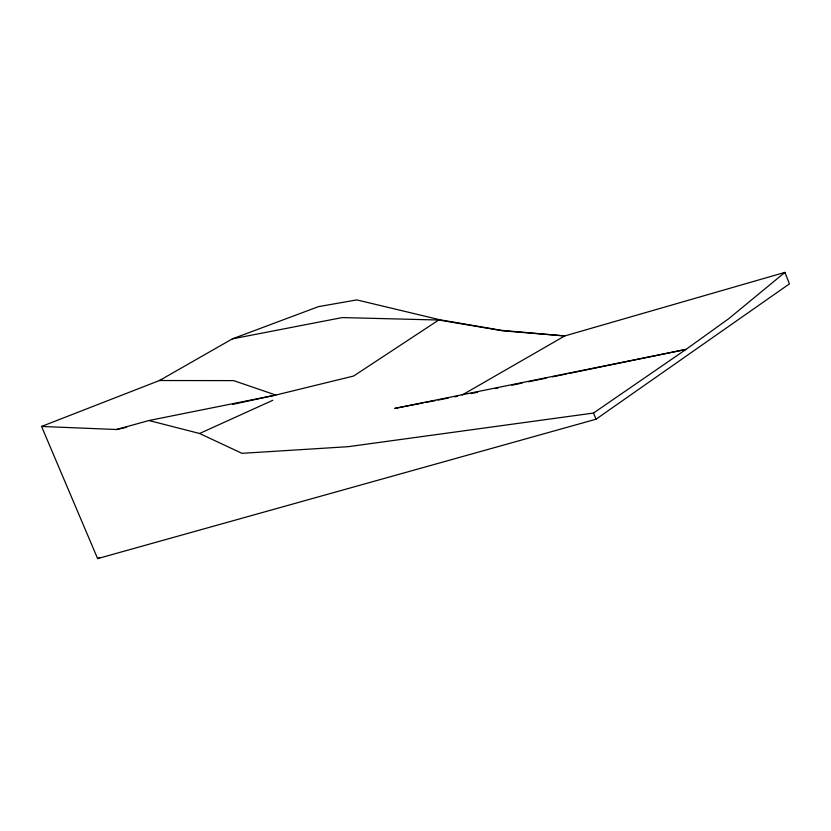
<?xml version="1.0" encoding="UTF-8"?>
<svg xmlns="http://www.w3.org/2000/svg" width="831" height="831" viewBox="0 0 831 831"><rect width="100%" height="100%" fill="white"/><g stroke="black" fill="none" stroke-linecap="round" stroke-linejoin="round"><path stroke-width="1.25" d="M784.921 272.391L728.735 318.689L686.011 349.404L593.5 413.049L348.116 446.694L241.966 453.331L199.596 433.491L148.957 420.517L116.433 429.513L41.55 426.448L97.622 558.609L595.993 419.229L789.45 283.859L784.921 272.391L564.758 335.942L462.161 394.995M148.957 420.517L275.819 395.057L233.594 380.608L159.438 380.536L232.4 338.851L318.387 306.66L356.779 299.898L440.015 319.79L501.27 330.323L564.758 335.942L502.973 330.842L438.737 320.018L353.622 376.028L275.819 395.057L232.815 404.354M97.622 558.609L99.917 557.414M199.596 433.491L272.776 400.293M41.55 426.448L161.837 379.601M116.433 429.513L126.551 427.321M471.208 393.551L477.565 392.242M495.359 388.586L497.904 388.067M511.886 385.189L522.055 383.101M528.412 381.793L546.206 378.136M552.553 376.827L566.534 373.96M569.079 373.431L686.011 349.404L394.756 408.395L422.802 402.993M232.4 338.851L342.247 317.577L438.737 320.018M425.347 402.505L435.548 400.542M438.103 400.054L448.293 398.091M454.671 396.865L457.216 396.377M593.5 413.049L595.993 419.229"/></g></svg>
